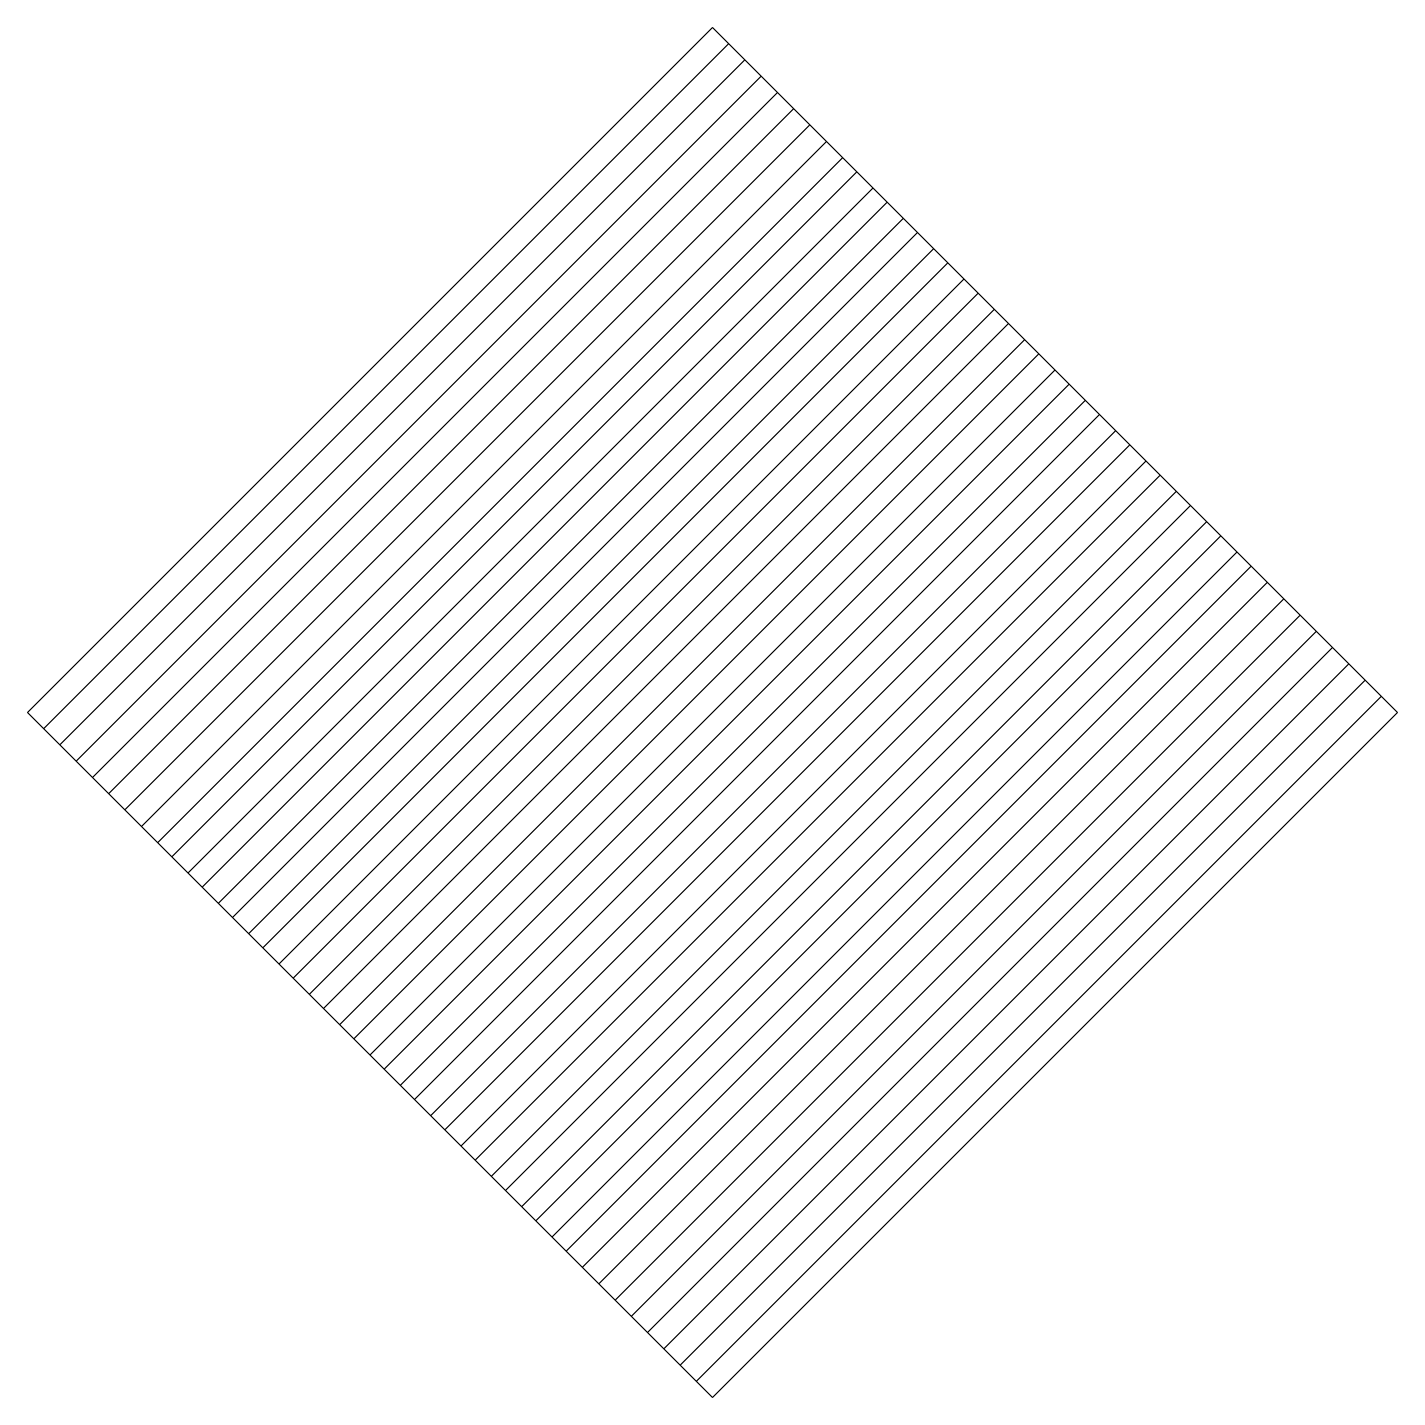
# Model space of a CAD drawing. Header units: inches. Extents: x -11.2 to 11.2, y -11.2 to 11.2.
import ezdxf

# ---------------------------------------------------------------- set-up
doc = ezdxf.new("R2010")
doc.units = ezdxf.units.IN
doc.header["$MEASUREMENT"] = 0
doc.layers.get('0').update_dxf_attribs({"lineweight": 0})

msp = doc.modelspace()

# ---------------------------------------------------------------- linework, layer by layer
at = {"color": 2}
for p, q in [((-11.182, 0), (0, 11.182)), ((11.182, 0), (0, 11.182)), ((-10.917, -0.265), (0.265, 10.917)), ((-10.652, -0.53), (0.53, 10.652)), ((-10.386, -0.795), (0.795, 10.386)), ((-10.121, -1.061), (1.061, 10.121)), ((-9.856, -1.326), (1.326, 9.856)), ((-9.591, -1.591), (1.591, 9.591)), ((-9.321, -1.861), (1.861, 9.321)), ((-9.056, -2.126), (2.126, 9.056)), ((-8.826, -2.356), (2.356, 8.826)), ((-8.561, -2.621), (2.621, 8.561)), ((-8.331, -2.851), (2.851, 8.331)), ((-8.066, -3.116), (3.116, 8.066)), ((-7.836, -3.346), (3.346, 7.836)), ((-7.571, -3.611), (3.611, 7.571)), ((-7.341, -3.841), (3.841, 7.341)), ((-7.076, -4.106), (4.106, 7.076)), ((-6.846, -4.336), (4.336, 6.846)), ((-6.581, -4.601), (4.601, 6.581)), ((-6.351, -4.831), (4.831, 6.351)), ((-6.086, -5.096), (5.096, 6.086)), ((-5.856, -5.326), (5.326, 5.856)), ((-5.591, -5.591), (5.591, 5.591)), ((-5.361, -5.821), (5.821, 5.361)), ((-5.096, -6.086), (6.086, 5.096)), ((-4.866, -6.316), (6.316, 4.866)), ((-4.601, -6.581), (6.581, 4.601)), ((-4.371, -6.811), (6.811, 4.371)), ((-4.106, -7.076), (7.076, 4.106)), ((-3.876, -7.306), (7.306, 3.876)), ((-3.611, -7.571), (7.571, 3.611)), ((-3.381, -7.801), (7.801, 3.381)), ((-3.116, -8.066), (8.066, 3.116)), ((-2.886, -8.296), (8.296, 2.886)), ((-2.621, -8.561), (8.561, 2.621)), ((-2.391, -8.791), (8.791, 2.391)), ((-2.126, -9.056), (9.056, 2.126)), ((9.326, 1.856), (-1.856, -9.326)), ((9.591, 1.591), (-1.591, -9.591)), ((9.856, 1.326), (-1.326, -9.856)), ((10.121, 1.061), (-1.061, -10.121)), ((10.386, 0.795), (-0.795, -10.386)), ((10.652, 0.53), (-0.53, -10.652)), ((10.917, 0.265), (-0.265, -10.917)), ((11.182, 0), (0, -11.182)), ((0, -11.182), (-11.182, 0))]:
    msp.add_line(p, q, dxfattribs=at)

doc.saveas('drawing.dxf')
